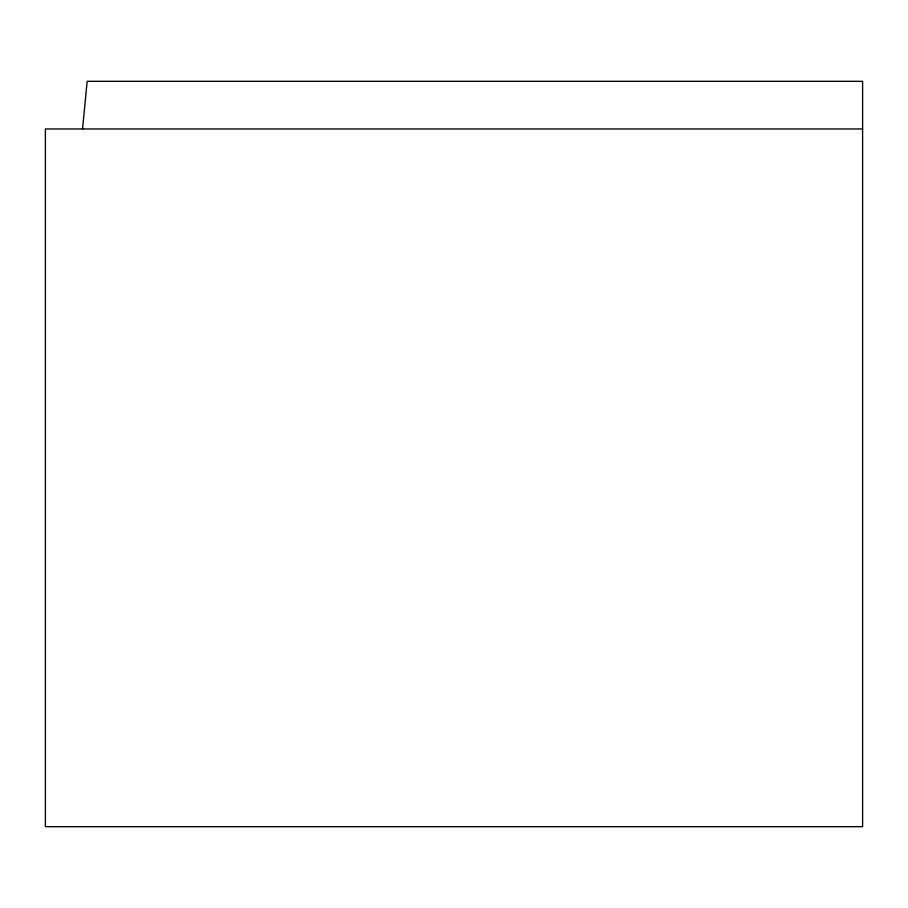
<?xml version="1.0" encoding="UTF-8"?>
<svg xmlns="http://www.w3.org/2000/svg" width="908" height="908" viewBox="0 0 908 908"><rect width="100%" height="100%" fill="white"/><g stroke="black" fill="none" stroke-linecap="round" stroke-linejoin="round"><path stroke-width="1.36" d="M82.537 129.027L87.157 81.311L862.6 81.311L862.6 826.689L45.4 826.689L45.4 128.947L862.6 128.947"/></g></svg>
